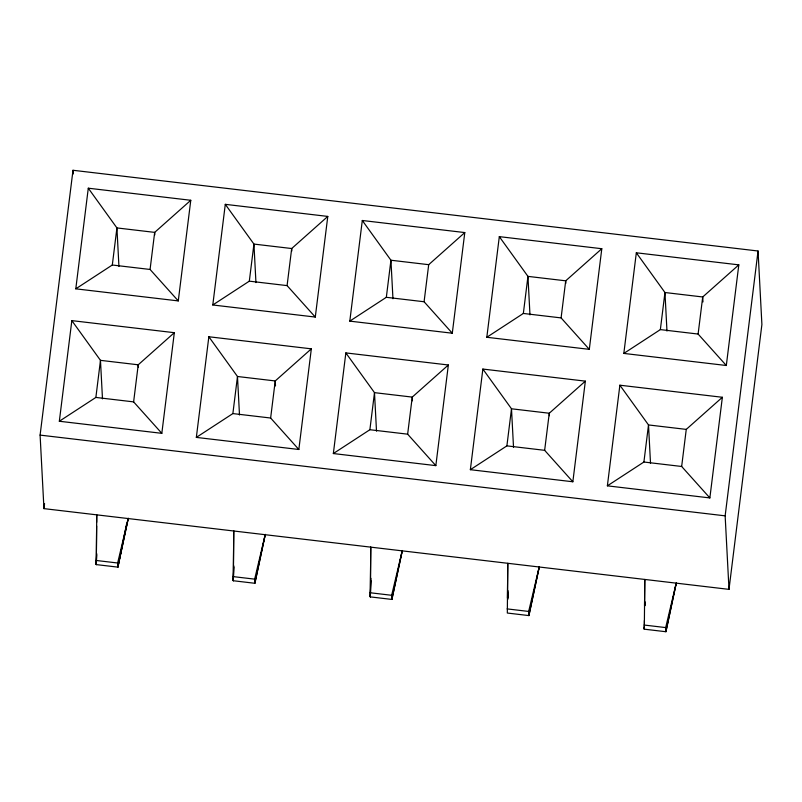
<?xml version="1.0" encoding="UTF-8"?>
<svg xmlns="http://www.w3.org/2000/svg" width="802" height="802" viewBox="0 0 802 802"><rect width="100%" height="100%" fill="white"/><g stroke="black" fill="none" stroke-linecap="round" stroke-linejoin="round"><path stroke-width="1.2" d="M128.33 518.212L117.874 567.134L96.29 564.598L96.641 526.042M96.681 522.313L96.741 514.854L96.29 564.598L96.661 554.603M233.803 567.004L233.302 580.738L233.753 530.994L233.302 580.738L254.876 583.285L265.332 534.363M370.905 580.658L370.313 596.888L370.765 547.144L370.313 596.888L391.887 599.435L402.343 550.503M507.455 598.112L507.776 563.295L507.325 613.039L528.899 615.585L539.355 566.653M676.367 582.803L665.911 631.725L644.327 629.189L644.407 620.477M644.547 605.56L644.778 579.445L644.327 629.189L644.417 626.693M96.29 564.598L96.661 553.46M233.302 580.738L233.793 565.891M370.313 596.888L370.925 578.322M507.806 598.182L508.057 590.753M644.327 629.189L644.407 626.713M645.099 605.67L645.219 601.951M507.826 599.305L508.047 593.059M40.1 435.105L73.002 170.275L758.05 251.006L761.9 324.529L728.998 589.37L43.95 508.628L40.1 435.105L725.148 515.846L728.998 589.37M43.95 508.628L44.571 503.656M59.338 421.25L71.839 320.62L174.325 332.69L161.824 433.331L59.338 421.25L95.869 397.431L133.623 401.882L161.824 433.331M75.789 288.83L88.29 188.199L190.776 200.279L178.275 300.91L75.789 288.83L112.31 265.011L150.074 269.462L178.275 300.91M95.869 397.431L100.471 360.349L71.839 320.62M112.31 265.011L116.922 227.928L88.29 188.199M133.623 401.882L138.225 364.8L174.325 332.69M150.074 269.462L154.676 232.38L190.776 200.279M196.34 437.401L208.851 336.76L311.336 348.84L298.835 449.481L196.34 437.401L232.871 413.581L270.635 418.022L298.835 449.481M212.791 304.981L225.292 204.34L327.787 216.42L315.286 317.061L212.791 304.981L249.322 281.161L287.086 285.612L315.286 317.061M232.871 413.581L237.482 376.499L208.851 336.76M249.322 281.161L253.933 244.079L225.292 204.34M270.635 418.022L275.236 380.95L311.336 348.84M287.086 285.612L291.687 248.53L327.787 216.42M333.351 453.551L345.852 352.91L448.348 364.99L435.837 465.631L333.351 453.551L369.882 429.722L407.647 434.173L435.837 465.631M349.802 321.131L362.303 220.49L464.789 232.57L452.288 333.211L349.802 321.131L386.333 297.301L424.088 301.752L452.288 333.211M369.882 429.722L374.494 392.649L345.852 352.91M386.333 297.301L390.935 260.229L362.303 220.49M407.647 434.173L412.248 397.1L448.348 364.99M424.088 301.752L428.699 264.68L464.789 232.57M470.363 469.691L482.864 369.06L585.35 381.14L572.849 481.771L470.363 469.691L506.894 445.872L544.648 450.323L572.849 481.771M486.814 337.281L499.315 236.64L601.801 248.72L589.3 349.351L486.814 337.281L523.345 313.452L561.099 317.903L589.3 349.351M506.894 445.872L511.496 408.789L482.864 369.06M523.345 313.452L527.947 276.379L499.315 236.64M544.648 450.323L549.26 413.241L585.35 381.14M561.099 317.903L565.711 280.82L601.801 248.72M607.375 485.842L619.876 385.201L722.361 397.281L709.86 497.922L607.375 485.842L643.906 462.022L681.66 466.473L709.86 497.922M623.826 353.421L636.327 252.79L738.812 264.861L726.311 365.501L623.826 353.421L660.357 329.602L698.111 334.053L726.311 365.501M643.906 462.022L648.507 424.94L619.876 385.201M660.357 329.602L664.958 292.519L636.327 252.79M681.66 466.473L686.261 429.391L722.361 397.281M698.111 334.053L702.712 296.971L738.812 264.861M725.148 515.846L758.05 251.006M117.874 567.134L128.17 518.553L117.653 562.994L117.874 567.134L126.706 523.445M254.665 579.144L265.181 534.703L254.876 583.285L254.665 579.144L233.081 576.598M391.667 595.295L402.193 550.854L391.887 599.435L391.667 595.295L370.093 592.748M528.678 611.435L539.195 566.994L528.899 615.585L528.678 611.435L507.105 608.898M665.69 627.585L676.206 583.144L665.911 631.725L665.69 627.585L644.116 625.039M428.699 264.68L390.935 260.229L392.96 298.745M686.261 429.391L648.507 424.94L650.522 463.466M96.08 560.458L117.653 562.994M702.973 301.943L702.712 296.971L664.958 292.519L666.973 331.046M565.841 283.307L565.711 280.82L527.947 276.379L529.972 314.895M549.39 415.727L549.26 413.241L511.496 408.789L513.521 447.315M412.439 400.82L412.248 397.1L374.494 392.649L376.509 431.165M291.818 251.016L291.687 248.53L253.933 244.079L255.948 282.605M275.497 385.922L275.236 380.95L237.482 376.499L239.497 415.015M154.806 234.866L154.676 232.38L116.922 227.928L118.937 266.454M138.355 367.286L138.225 364.8L100.471 360.349L102.486 398.875M73.002 170.275L73.193 174.014"/></g></svg>
